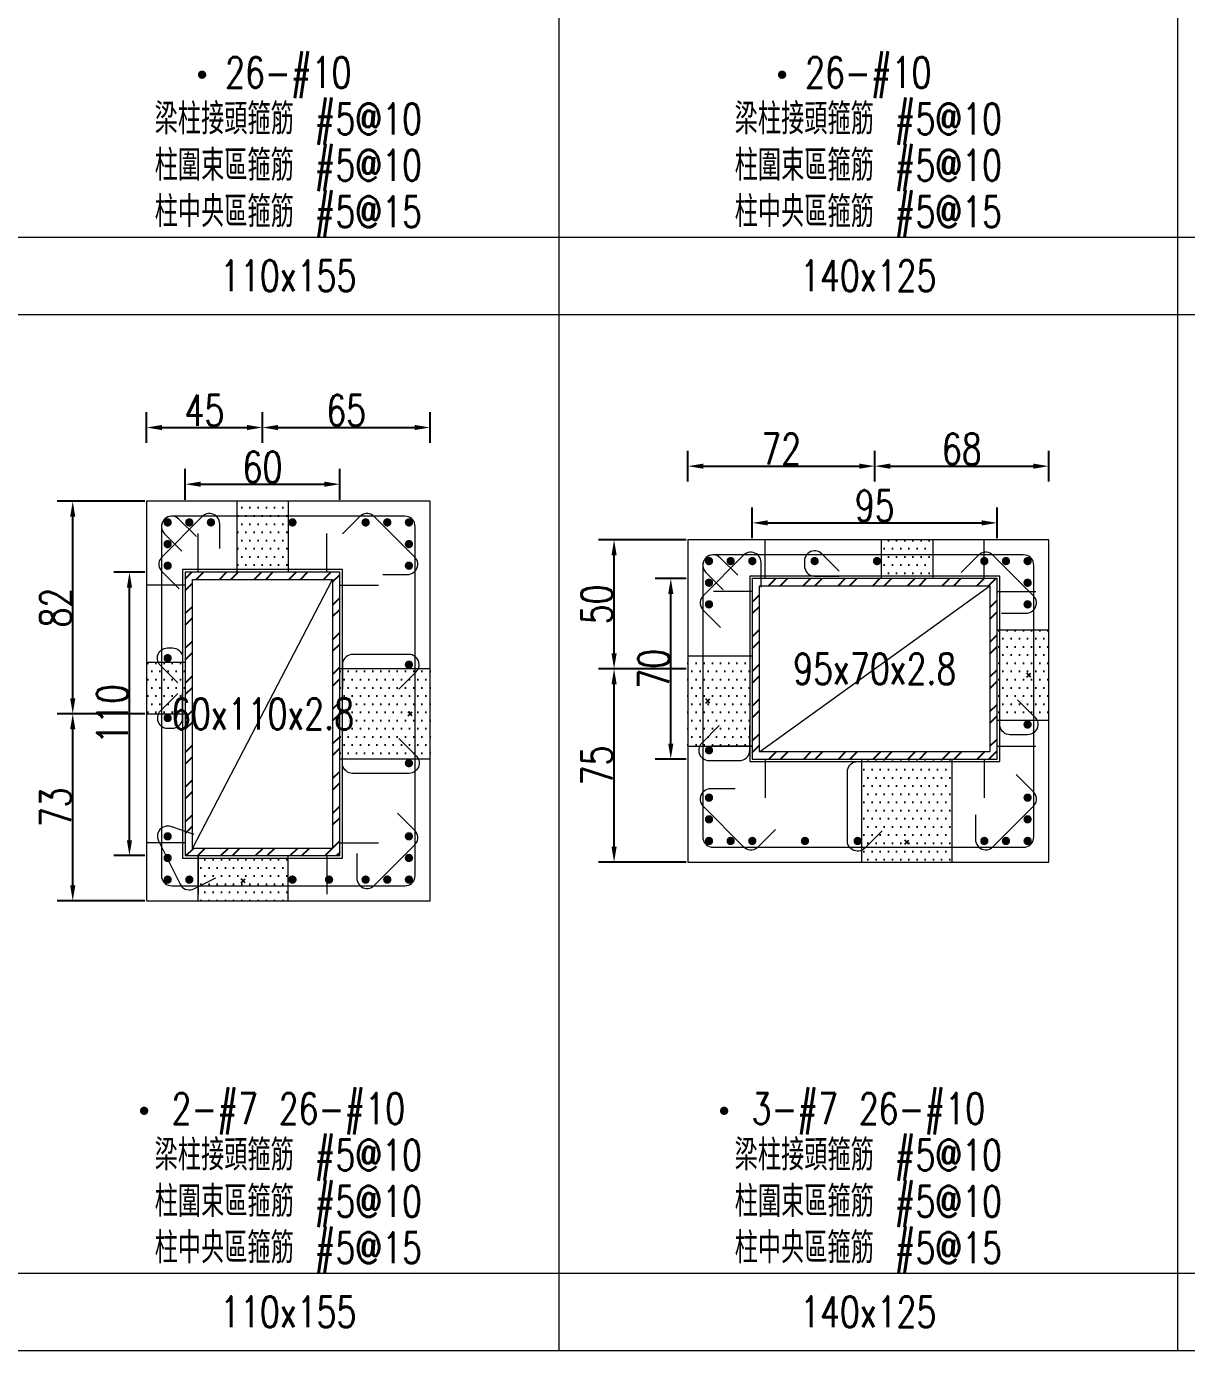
# Model space of a CAD drawing. Header units: millimetres. Extents: x 0 to 3905, y 0 to 8880.
# Drawn here: x 2918 to 3368, y 0 to 514 of the extents above; entities that cross this region are included whole.
import ezdxf
from ezdxf.enums import TextEntityAlignment as Align

# ---------------------------------------------------------------- set-up
doc = ezdxf.new("R2010")
doc.units = ezdxf.units.MM
doc.layers.get('DEFPOINTS').update_dxf_attribs({"color": 3})
for name, color, linetype in [('Hatch線', 6, 'Continuous'), ('TC-鋼粱', 132, 'Continuous'), ('主筋斷面', 2, 'Continuous'), ('文字-主筋根數', 7, 'Continuous'), ('文字-剪力筋 中央區', 7, 'Continuous'), ('文字-剪力筋-BC', 7, 'Continuous'), ('文字-剪力筋-圍束區', 7, 'Continuous'), ('文字-斷面尺寸', 7, 'Continuous'), ('文字-輔助字', 7, 'Continuous'), ('柱斷面線', 4, 'Continuous'), ('標註字', 4, 'Continuous'), ('箍筋線', 1, 'Continuous'), ('網格線', 7, 'Continuous'), ('鋼柱', 11, 'Continuous')]:
    doc.layers.add(name, color=color, linetype=linetype)
doc.styles.add('note', font='txt.shx', dxfattribs={"width": 0.75, "height": 12})
doc.styles.add('txt', font='txt.shx', dxfattribs={"height": 0.2, "bigfont": 'chineset.shx'})
doc.dimstyles.new('RCAD_DIM', dxfattribs={"dimtxt": 12, "dimasz": 6, "dimexe": 6, "dimexo": 0.625, "dimtad": 1, "dimdec": 0, "dimdsep": 46, "dimtxsty": 'note', "dimcen": 2.5, "dimclrd": 256, "dimclre": 256, "dimclrt": 256, "dimadec": 0, "dimazin": 0, "dimtfac": 1, "dimtmove": 0, "dimatfit": 3, "dimfxl": 0, "dimtolj": 1, "dimarcsym": 0})

# ---------------------------------------------------------------- blocks, each defined once
blk = doc.blocks.new('*D1602')
at = {"layer": 'DEFPOINTS', "color": 0}
for p in [(3040, 336.12), (2980, 329.5), (3040, 329.5)]:
    blk.add_point(p, dxfattribs=at)
at = {"layer": '標註字', "lineweight": -2}
for p, q in [((2980, 330.12), (2980, 342.12)), ((3040, 330.12), (3040, 342.12)), ((2986, 336.12), (3034, 336.12))]:
    blk.add_line(p, q, dxfattribs=at)
at = {"layer": '標註字'}
for points in [[(2986, 337.12), (2986, 335.12), (2980, 336.12)], [(3034, 335.12), (3034, 337.12), (3040, 336.12)]]:
    blk.add_solid(points, dxfattribs=at)
at = {"layer": '標註字', "insert": (3010, 342.75), "char_height": 12, "attachment_point": 5, "style": 'note'}
blk.add_mtext('\\A1;60', dxfattribs=at)
blk = doc.blocks.new('*D1603')
at = {"layer": 'DEFPOINTS', "color": 0}
for p in [(2958.38, 302), (2965, 302), (2965, 192)]:
    blk.add_point(p, dxfattribs=at)
at = {"layer": '標註字', "lineweight": -2}
for p, q in [((2964.38, 302), (2952.38, 302)), ((2958.38, 198), (2958.38, 296)), ((2964.38, 192), (2952.38, 192))]:
    blk.add_line(p, q, dxfattribs=at)
at = {"layer": '標註字'}
for points in [[(2959.38, 296), (2957.38, 296), (2958.38, 302)], [(2957.38, 198), (2959.38, 198), (2958.38, 192)]]:
    blk.add_solid(points, dxfattribs=at)
at = {"layer": '標註字', "insert": (2951.75, 247), "char_height": 12, "attachment_point": 5, "rotation": 90, "style": 'note'}
blk.add_mtext('\\A1;110', dxfattribs=at)
blk = doc.blocks.new('*D1604')
at = {"layer": 'DEFPOINTS', "color": 0}
for p in [(3010, 358.12), (2965, 351.5), (3010, 351.5)]:
    blk.add_point(p, dxfattribs=at)
at = {"layer": '標註字', "lineweight": -2}
for p, q in [((2965, 352.12), (2965, 364.12)), ((3010, 352.12), (3010, 364.12)), ((2971, 358.12), (3004, 358.12))]:
    blk.add_line(p, q, dxfattribs=at)
at = {"layer": '標註字'}
for points in [[(2971, 359.12), (2971, 357.12), (2965, 358.12)], [(3004, 357.12), (3004, 359.12), (3010, 358.12)]]:
    blk.add_solid(points, dxfattribs=at)
at = {"layer": '標註字', "insert": (2987.5, 364.75), "char_height": 12, "attachment_point": 5, "style": 'note'}
blk.add_mtext('\\A1;45', dxfattribs=at)
blk = doc.blocks.new('*D1605')
at = {"layer": 'DEFPOINTS', "color": 0}
for p in [(3075, 358.12), (3010, 351.5), (3075, 351.5)]:
    blk.add_point(p, dxfattribs=at)
at = {"layer": '標註字', "lineweight": -2}
for p, q in [((3010, 352.12), (3010, 364.12)), ((3075, 352.12), (3075, 364.12)), ((3016, 358.12), (3069, 358.12))]:
    blk.add_line(p, q, dxfattribs=at)
at = {"layer": '標註字'}
for points in [[(3016, 359.12), (3016, 357.12), (3010, 358.12)], [(3069, 357.12), (3069, 359.12), (3075, 358.12)]]:
    blk.add_solid(points, dxfattribs=at)
at = {"layer": '標註字', "insert": (3042.5, 364.75), "char_height": 12, "attachment_point": 5, "style": 'note'}
blk.add_mtext('\\A1;65', dxfattribs=at)
blk = doc.blocks.new('*D1606')
at = {"layer": 'DEFPOINTS', "color": 0}
for p in [(2936.38, 247), (2965, 247), (2965, 174.5)]:
    blk.add_point(p, dxfattribs=at)
at = {"layer": '標註字', "lineweight": -2}
for p, q in [((2964.38, 247), (2930.38, 247)), ((2936.38, 180.5), (2936.38, 241)), ((2964.38, 174.5), (2930.38, 174.5))]:
    blk.add_line(p, q, dxfattribs=at)
at = {"layer": '標註字'}
for points in [[(2937.38, 241), (2935.38, 241), (2936.38, 247)], [(2935.38, 180.5), (2937.38, 180.5), (2936.38, 174.5)]]:
    blk.add_solid(points, dxfattribs=at)
at = {"layer": '標註字', "insert": (2929.75, 210.75), "char_height": 12, "attachment_point": 5, "rotation": 90, "style": 'note'}
blk.add_mtext('\\A1;73', dxfattribs=at)
blk = doc.blocks.new('*D1607')
at = {"layer": 'DEFPOINTS', "color": 0}
for p in [(2936.38, 329.5), (2965, 329.5), (2965, 247)]:
    blk.add_point(p, dxfattribs=at)
at = {"layer": '標註字', "lineweight": -2}
for p, q in [((2964.38, 329.5), (2930.38, 329.5)), ((2936.38, 253), (2936.38, 323.5)), ((2964.38, 247), (2930.38, 247))]:
    blk.add_line(p, q, dxfattribs=at)
at = {"layer": '標註字'}
for points in [[(2937.38, 323.5), (2935.38, 323.5), (2936.38, 329.5)], [(2935.38, 253), (2937.38, 253), (2936.38, 247)]]:
    blk.add_solid(points, dxfattribs=at)
at = {"layer": '標註字', "insert": (2929.75, 288.25), "char_height": 12, "attachment_point": 5, "rotation": 90, "style": 'note'}
blk.add_mtext('\\A1;82', dxfattribs=at)
blk = doc.blocks.new('Circle_Filled')
at = {"const_width": 0.5}
blk.add_lwpolyline([(-0.25, 0, 1), (0.25, 0, 1)], format="xyb", close=True, dxfattribs=at)
blk = doc.blocks.new('Cross')
for p, q in [((-0.5, 0), (0.5, 0)), ((0, -0.5), (0, 0.5))]:
    blk.add_line(p, q)
blk = doc.blocks.new('*D1734')
at = {"layer": 'DEFPOINTS', "color": 0}
for p in [(3295, 321.12), (3200, 314.5), (3295, 314.5)]:
    blk.add_point(p, dxfattribs=at)
at = {"layer": '標註字', "lineweight": -2}
for p, q in [((3200, 315.12), (3200, 327.12)), ((3295, 315.12), (3295, 327.12)), ((3206, 321.12), (3289, 321.12))]:
    blk.add_line(p, q, dxfattribs=at)
at = {"layer": '標註字'}
for points in [[(3206, 322.12), (3206, 320.12), (3200, 321.12)], [(3289, 320.12), (3289, 322.12), (3295, 321.12)]]:
    blk.add_solid(points, dxfattribs=at)
at = {"layer": '標註字', "insert": (3247.5, 327.75), "char_height": 12, "attachment_point": 5, "style": 'note'}
blk.add_mtext('\\A1;95', dxfattribs=at)
blk = doc.blocks.new('*D1735')
at = {"layer": 'DEFPOINTS', "color": 0}
for p in [(3168.38, 299.5), (3175, 299.5), (3175, 229.5)]:
    blk.add_point(p, dxfattribs=at)
at = {"layer": '標註字', "lineweight": -2}
for p, q in [((3174.38, 299.5), (3162.38, 299.5)), ((3168.38, 235.5), (3168.38, 293.5)), ((3174.38, 229.5), (3162.38, 229.5))]:
    blk.add_line(p, q, dxfattribs=at)
at = {"layer": '標註字'}
for points in [[(3169.38, 293.5), (3167.38, 293.5), (3168.38, 299.5)], [(3167.38, 235.5), (3169.38, 235.5), (3168.38, 229.5)]]:
    blk.add_solid(points, dxfattribs=at)
at = {"layer": '標註字', "insert": (3161.75, 264.5), "char_height": 12, "attachment_point": 5, "rotation": 90, "style": 'note'}
blk.add_mtext('\\A1;70', dxfattribs=at)
blk = doc.blocks.new('*D1736')
at = {"layer": 'DEFPOINTS', "color": 0}
for p in [(3247.5, 343.12), (3175, 336.5), (3247.5, 336.5)]:
    blk.add_point(p, dxfattribs=at)
at = {"layer": '標註字', "lineweight": -2}
for p, q in [((3175, 337.12), (3175, 349.12)), ((3247.5, 337.12), (3247.5, 349.12)), ((3181, 343.12), (3241.5, 343.12))]:
    blk.add_line(p, q, dxfattribs=at)
at = {"layer": '標註字'}
for points in [[(3181, 344.12), (3181, 342.12), (3175, 343.12)], [(3241.5, 342.12), (3241.5, 344.12), (3247.5, 343.12)]]:
    blk.add_solid(points, dxfattribs=at)
at = {"layer": '標註字', "insert": (3211.25, 349.75), "char_height": 12, "attachment_point": 5, "style": 'note'}
blk.add_mtext('\\A1;72', dxfattribs=at)
blk = doc.blocks.new('*D1737')
at = {"layer": 'DEFPOINTS', "color": 0}
for p in [(3315, 343.12), (3247.5, 336.5), (3315, 336.5)]:
    blk.add_point(p, dxfattribs=at)
at = {"layer": '標註字', "lineweight": -2}
for p, q in [((3247.5, 337.12), (3247.5, 349.12)), ((3315, 337.12), (3315, 349.12)), ((3253.5, 343.12), (3309, 343.12))]:
    blk.add_line(p, q, dxfattribs=at)
at = {"layer": '標註字'}
for points in [[(3253.5, 344.12), (3253.5, 342.12), (3247.5, 343.12)], [(3309, 342.12), (3309, 344.12), (3315, 343.12)]]:
    blk.add_solid(points, dxfattribs=at)
at = {"layer": '標註字', "insert": (3281.25, 349.75), "char_height": 12, "attachment_point": 5, "style": 'note'}
blk.add_mtext('\\A1;68', dxfattribs=at)
blk = doc.blocks.new('*D1738')
at = {"layer": 'DEFPOINTS', "color": 0}
for p in [(3146.38, 264.5), (3175, 264.5), (3175, 189.5)]:
    blk.add_point(p, dxfattribs=at)
at = {"layer": '標註字', "lineweight": -2}
for p, q in [((3174.38, 264.5), (3140.38, 264.5)), ((3146.38, 195.5), (3146.38, 258.5)), ((3174.38, 189.5), (3140.38, 189.5))]:
    blk.add_line(p, q, dxfattribs=at)
at = {"layer": '標註字'}
for points in [[(3147.38, 258.5), (3145.38, 258.5), (3146.38, 264.5)], [(3145.38, 195.5), (3147.38, 195.5), (3146.38, 189.5)]]:
    blk.add_solid(points, dxfattribs=at)
at = {"layer": '標註字', "insert": (3139.75, 227), "char_height": 12, "attachment_point": 5, "rotation": 90, "style": 'note'}
blk.add_mtext('\\A1;75', dxfattribs=at)
blk = doc.blocks.new('*D1739')
at = {"layer": 'DEFPOINTS', "color": 0}
for p in [(3146.38, 314.5), (3175, 314.5), (3175, 264.5)]:
    blk.add_point(p, dxfattribs=at)
at = {"layer": '標註字', "lineweight": -2}
for p, q in [((3174.38, 314.5), (3140.38, 314.5)), ((3146.38, 270.5), (3146.38, 308.5)), ((3174.38, 264.5), (3140.38, 264.5))]:
    blk.add_line(p, q, dxfattribs=at)
at = {"layer": '標註字'}
for points in [[(3147.38, 308.5), (3145.38, 308.5), (3146.38, 314.5)], [(3145.38, 270.5), (3147.38, 270.5), (3146.38, 264.5)]]:
    blk.add_solid(points, dxfattribs=at)
at = {"layer": '標註字', "insert": (3139.75, 289.5), "char_height": 12, "attachment_point": 5, "rotation": 90, "style": 'note'}
blk.add_mtext('\\A1;50', dxfattribs=at)

msp = doc.modelspace()

# ---------------------------------------------------------------- hatches: boundary and pattern name
at = {"layer": 'Hatch線'}
h = msp.add_hatch(dxfattribs=at)
h.set_pattern_fill('ANSI32', color=256, style=0)
h.paths.add_polyline_path([(2980, 192), (3040, 192), (3040, 302), (2980, 302)], flags=17)
h.paths.add_polyline_path([(2982.8, 194.8), (2982.8, 299.2), (3037.2, 299.2), (3037.2, 194.8)])
h = msp.add_hatch(dxfattribs=at)
h.set_pattern_fill('ANSI32', color=256, style=0)
h.paths.add_polyline_path([(3200, 229.5), (3295, 229.5), (3295, 299.5), (3200, 299.5)], flags=17)
h.paths.add_polyline_path([(3202.8, 232.3), (3202.8, 296.7), (3292.2, 296.7), (3292.2, 232.3)])
at = {"layer": 'TC-鋼粱'}
h = msp.add_hatch(dxfattribs=at)
h.set_pattern_fill('DOTS', color=256, scale=2, style=0)
h.paths.add_polyline_path([(3020, 329.5), (3000, 329.5), (3000, 302), (3020, 302)], flags=17)
h = msp.add_hatch(dxfattribs=at)
h.set_pattern_fill('DOTS', color=256, scale=2, style=0)
h.paths.add_polyline_path([(3269.98, 314.5), (3249.98, 314.5), (3249.98, 299.5), (3269.98, 299.5)], flags=17)
h = msp.add_hatch(dxfattribs=at)
h.set_pattern_fill('DOTS', color=256, scale=2, style=0)
h.paths.add_polyline_path([(3315, 244.5), (3315, 279.5), (3295, 279.5), (3295, 244.5)], flags=17)
h = msp.add_hatch(dxfattribs=at)
h.set_pattern_fill('DOTS', color=256, scale=2, style=0)
h.paths.add_polyline_path([(3175, 269.5), (3175, 234.5), (3200, 234.5), (3200, 269.5)], flags=17)
h = msp.add_hatch(dxfattribs=at)
h.set_pattern_fill('DOTS', color=256, scale=2, style=0)
h.paths.add_polyline_path([(2965, 267.02), (2965, 247.02), (2980, 247.02), (2980, 267.02)], flags=17)
h = msp.add_hatch(dxfattribs=at)
h.set_pattern_fill('DOTS', color=256, scale=2, style=0)
h.paths.add_polyline_path([(3075, 229.5), (3075, 264.5), (3040, 264.5), (3040, 229.5)], flags=17)
h = msp.add_hatch(dxfattribs=at)
h.set_pattern_fill('DOTS', color=256, scale=2, style=0)
h.paths.add_polyline_path([(3242.48, 189.5), (3277.48, 189.5), (3277.48, 229.5), (3242.48, 229.5)], flags=17)
h = msp.add_hatch(dxfattribs=at)
h.set_pattern_fill('DOTS', color=256, scale=2, style=0)
h.paths.add_polyline_path([(2985, 174.5), (3020, 174.5), (3020, 192), (2985, 192)], flags=17)

# ---------------------------------------------------------------- linework, layer by layer
at = {"layer": 'DEFPOINTS', "lineweight": 5}
for points in [[(2985, 302), (2985, 317)], [(3035, 302), (3035, 317)], [(3205, 299.5), (3205, 314.5)], [(3290, 299.5), (3290, 314.5)], [(2980, 191), (3041, 191), (3041, 303), (2979, 303), (2979, 191), (2980, 191)], [(2982.8, 194.8), (3037.2, 299.2)], [(3200, 228.5), (3296, 228.5), (3296, 300.5), (3199, 300.5), (3199, 228.5), (3200, 228.5)], [(2980, 297), (2965, 297)], [(3040, 297), (3055, 297)], [(3200, 294.5), (3185, 294.5)], [(3202.8, 232.3), (3292.2, 296.7)], [(3295, 294.5), (3310, 294.5)], [(3200, 234.5), (3185, 234.5)], [(3295, 234.5), (3310, 234.5)], [(3205, 229.5), (3205, 214.5)], [(3290, 229.5), (3290, 214.5)], [(2980, 197), (2965, 197)], [(3040, 197), (3055, 197)], [(2985, 192), (2985, 177)], [(3035, 192), (3035, 177)]]:
    msp.add_lwpolyline(points, dxfattribs=at)
at = {"layer": 'TC-鋼粱', "lineweight": 5}
for points in [[(3000, 329.5), (3000, 302)], [(3020, 329.5), (3020, 302)], [(3249.98, 314.5), (3249.98, 299.5)], [(3269.98, 314.5), (3269.98, 299.5)], [(3315, 279.5), (3295, 279.5)], [(3175, 269.5), (3200, 269.5)], [(2965, 267.02), (2980, 267.02)], [(3075, 264.5), (3040, 264.5)], [(2965, 247.02), (2980, 247.02)], [(3315, 244.5), (3295, 244.5)], [(3175, 234.5), (3200, 234.5)], [(3075, 229.5), (3040, 229.5)], [(3242.48, 189.5), (3242.48, 229.5)], [(3277.48, 189.5), (3277.48, 229.5)], [(2985, 174.5), (2985, 192)], [(3020, 174.5), (3020, 192)]]:
    msp.add_lwpolyline(points, dxfattribs=at)
at = {"layer": '柱斷面線', "lineweight": 5}
for points in [[(2965, 174.5), (3075, 174.5), (3075, 329.5), (2965, 329.5), (2965, 174.5)], [(3175, 189.5), (3315, 189.5), (3315, 314.5), (3175, 314.5), (3175, 189.5)]]:
    msp.add_lwpolyline(points, dxfattribs=at)
at = {"layer": '箍筋線', "lineweight": 5}
for points in [[(2993.43, 311.21), (2993.43, 320.75), (2993.37, 321.42), (2993.2, 322.06), (2992.93, 322.67), (2992.56, 323.23), (2992.1, 323.72), (2991.57, 324.12), (2990.97, 324.42), (2990.34, 324.63), (2989.67, 324.72), (2989.01, 324.7), (2988.35, 324.57), (2987.73, 324.33), (2987.15, 323.99), (2986.64, 323.56), (2970.94, 307.86), (2970.49, 307.33), (2970.15, 306.73), (2969.91, 306.08), (2969.79, 305.39), (2969.79, 304.7), (2969.91, 304.02), (2970.15, 303.37), (2970.49, 302.77), (2970.94, 302.24), (2977.68, 295.49)], [(2984.33, 315.79), (2977.58, 322.54), (2977.07, 322.97), (2976.49, 323.31), (2975.87, 323.55), (2975.22, 323.68), (2974.55, 323.7), (2973.89, 323.61), (2973.25, 323.4), (2972.66, 323.1), (2972.12, 322.69), (2971.66, 322.21), (2971.29, 321.65), (2971.02, 321.04), (2970.85, 320.4), (2970.79, 319.73), (2970.79, 184.27), (2970.86, 183.58), (2971.03, 182.91), (2971.33, 182.28), (2971.72, 181.71), (2972.21, 181.22), (2972.78, 180.83), (2973.41, 180.53), (2974.08, 180.36), (2974.77, 180.29), (3065.23, 180.29), (3065.92, 180.36), (3066.59, 180.53), (3067.22, 180.83), (3067.79, 181.22), (3068.28, 181.71), (3068.67, 182.28), (3068.97, 182.91), (3069.14, 183.58), (3069.21, 184.27), (3069.21, 319.73), (3069.14, 320.42), (3068.97, 321.09), (3068.67, 321.72), (3068.28, 322.29), (3067.79, 322.78), (3067.22, 323.17), (3066.59, 323.47), (3065.92, 323.64), (3065.23, 323.71), (2974.77, 323.71), (2974.1, 323.65), (2973.46, 323.48), (2972.85, 323.21), (2972.29, 322.84), (2971.81, 322.38), (2971.4, 321.84), (2971.1, 321.25), (2970.89, 320.61), (2970.8, 319.95), (2970.82, 319.28), (2970.95, 318.63), (2971.19, 318.01), (2971.53, 317.43), (2971.96, 316.92), (2978.71, 310.17)], [(3056.71, 301.07), (3066.25, 301.07), (3066.92, 301.13), (3067.56, 301.3), (3068.17, 301.57), (3068.73, 301.94), (3069.22, 302.4), (3069.62, 302.93), (3069.92, 303.53), (3070.13, 304.16), (3070.22, 304.83), (3070.2, 305.49), (3070.07, 306.15), (3069.83, 306.77), (3069.49, 307.35), (3069.06, 307.86), (3053.36, 323.56), (3052.83, 324.01), (3052.23, 324.35), (3051.58, 324.59), (3050.89, 324.71), (3050.2, 324.71), (3049.52, 324.59), (3048.87, 324.35), (3048.27, 324.01), (3047.74, 323.56), (3040.99, 316.82)], [(3203.43, 296.21), (3203.43, 305.75), (3203.37, 306.42), (3203.2, 307.06), (3202.93, 307.67), (3202.56, 308.23), (3202.1, 308.72), (3201.57, 309.12), (3200.97, 309.42), (3200.34, 309.63), (3199.67, 309.72), (3199.01, 309.7), (3198.35, 309.57), (3197.73, 309.33), (3197.15, 308.99), (3196.64, 308.56), (3180.94, 292.86), (3180.49, 292.33), (3180.15, 291.73), (3179.91, 291.08), (3179.79, 290.39), (3179.79, 289.7), (3179.91, 289.02), (3180.15, 288.37), (3180.49, 287.77), (3180.94, 287.24), (3187.68, 280.49)], [(3194.33, 300.79), (3187.58, 307.54), (3187.07, 307.97), (3186.49, 308.31), (3185.87, 308.55), (3185.22, 308.68), (3184.55, 308.7), (3183.89, 308.61), (3183.25, 308.4), (3182.66, 308.1), (3182.12, 307.69), (3181.66, 307.21), (3181.29, 306.65), (3181.02, 306.04), (3180.85, 305.4), (3180.79, 304.73), (3180.79, 199.27), (3180.86, 198.58), (3181.03, 197.91), (3181.33, 197.28), (3181.72, 196.71), (3182.21, 196.22), (3182.78, 195.83), (3183.41, 195.53), (3184.08, 195.36), (3184.77, 195.29), (3305.23, 195.29), (3305.92, 195.36), (3306.59, 195.53), (3307.22, 195.83), (3307.79, 196.22), (3308.28, 196.71), (3308.67, 197.28), (3308.97, 197.91), (3309.14, 198.58), (3309.21, 199.27), (3309.21, 304.73), (3309.14, 305.42), (3308.97, 306.09), (3308.67, 306.72), (3308.28, 307.29), (3307.79, 307.78), (3307.22, 308.17), (3306.59, 308.47), (3305.92, 308.64), (3305.23, 308.71), (3184.77, 308.71), (3184.1, 308.65), (3183.46, 308.48), (3182.85, 308.21), (3182.29, 307.84), (3181.81, 307.38), (3181.4, 306.84), (3181.1, 306.25), (3180.89, 305.61), (3180.8, 304.95), (3180.82, 304.28), (3180.95, 303.63), (3181.19, 303.01), (3181.53, 302.43), (3181.96, 301.92), (3188.71, 295.17)], [(3233.74, 302.36), (3226.99, 309.11), (3226.48, 309.54), (3225.91, 309.88), (3225.28, 310.12), (3224.63, 310.25), (3223.96, 310.27), (3223.3, 310.18), (3222.66, 309.97), (3222.07, 309.67), (3221.53, 309.27), (3221.08, 308.78), (3220.7, 308.22), (3220.43, 307.61), (3220.26, 306.97), (3220.21, 306.3), (3220.21, 304.46), (3220.27, 303.77), (3220.45, 303.1), (3220.74, 302.47), (3221.14, 301.9), (3221.63, 301.41), (3222.2, 301.01), (3222.82, 300.72), (3223.49, 300.54), (3224.18, 300.48), (3233.72, 300.48)], [(3296.71, 286.07), (3306.25, 286.07), (3306.92, 286.13), (3307.56, 286.3), (3308.17, 286.57), (3308.73, 286.94), (3309.22, 287.4), (3309.62, 287.93), (3309.92, 288.53), (3310.13, 289.16), (3310.22, 289.83), (3310.2, 290.49), (3310.07, 291.15), (3309.83, 291.77), (3309.49, 292.35), (3309.06, 292.86), (3293.36, 308.56), (3292.83, 309.01), (3292.23, 309.35), (3291.58, 309.59), (3290.89, 309.71), (3290.2, 309.71), (3289.52, 309.59), (3288.87, 309.35), (3288.27, 309.01), (3287.74, 308.56), (3280.99, 301.82)], [(2977.14, 259.07), (2970.39, 265.82), (2969.96, 266.33), (2969.62, 266.9), (2969.38, 267.53), (2969.25, 268.18), (2969.23, 268.85), (2969.32, 269.51), (2969.53, 270.15), (2969.83, 270.74), (2970.23, 271.27), (2970.72, 271.73), (2971.28, 272.1), (2971.89, 272.38), (2972.53, 272.54), (2973.2, 272.6), (2975.04, 272.6), (2975.73, 272.54), (2976.4, 272.36), (2977.03, 272.07), (2977.6, 271.67), (2978.09, 271.18), (2978.49, 270.61), (2978.78, 269.99), (2978.96, 269.32), (2979.02, 268.63), (2979.02, 259.09)], [(3062.86, 256.55), (3069.61, 263.3), (3070.04, 263.81), (3070.38, 264.39), (3070.62, 265.01), (3070.75, 265.67), (3070.77, 266.33), (3070.68, 266.99), (3070.47, 267.63), (3070.17, 268.22), (3069.76, 268.76), (3069.28, 269.22), (3068.72, 269.59), (3068.11, 269.86), (3067.47, 270.03), (3066.8, 270.09), (3044.96, 270.09), (3044.26, 270.02), (3043.6, 269.85), (3042.97, 269.55), (3042.4, 269.16), (3041.91, 268.67), (3041.51, 268.1), (3041.22, 267.47), (3041.04, 266.8), (3040.98, 266.11), (3040.98, 256.57)], [(2977.14, 254.96), (2970.39, 248.22), (2969.96, 247.71), (2969.62, 247.13), (2969.38, 246.51), (2969.25, 245.85), (2969.23, 245.18), (2969.32, 244.52), (2969.53, 243.89), (2969.83, 243.29), (2970.23, 242.76), (2970.72, 242.3), (2971.28, 241.93), (2971.89, 241.66), (2972.53, 241.49), (2973.2, 241.43), (2975.04, 241.43), (2975.73, 241.49), (2976.4, 241.67), (2977.03, 241.96), (2977.6, 242.36), (2978.09, 242.85), (2978.49, 243.42), (2978.78, 244.05), (2978.96, 244.72), (2979.02, 245.41), (2979.02, 254.95)], [(3302.86, 252.45), (3309.61, 245.7), (3310.04, 245.19), (3310.38, 244.61), (3310.62, 243.99), (3310.75, 243.34), (3310.77, 242.67), (3310.68, 242.01), (3310.47, 241.37), (3310.17, 240.78), (3309.76, 240.24), (3309.28, 239.78), (3308.72, 239.41), (3308.11, 239.14), (3307.47, 238.97), (3306.8, 238.92), (3299.96, 238.92), (3299.26, 238.98), (3298.6, 239.15), (3297.97, 239.45), (3297.4, 239.85), (3296.91, 240.34), (3296.51, 240.9), (3296.22, 241.53), (3296.04, 242.2), (3295.98, 242.89), (3295.98, 252.43)], [(3187.14, 242.45), (3180.39, 235.7), (3179.96, 235.19), (3179.62, 234.61), (3179.38, 233.99), (3179.25, 233.34), (3179.23, 232.67), (3179.32, 232.01), (3179.53, 231.37), (3179.83, 230.78), (3180.24, 230.24), (3180.72, 229.78), (3181.28, 229.41), (3181.89, 229.14), (3182.53, 228.97), (3183.2, 228.92), (3195.04, 228.92), (3195.74, 228.98), (3196.4, 229.15), (3197.03, 229.45), (3197.6, 229.85), (3198.09, 230.34), (3198.49, 230.9), (3198.78, 231.53), (3198.96, 232.2), (3199.02, 232.89), (3199.02, 242.43)], [(3062.86, 237.45), (3069.61, 230.7), (3070.04, 230.19), (3070.38, 229.61), (3070.62, 228.99), (3070.75, 228.34), (3070.77, 227.67), (3070.68, 227.01), (3070.47, 226.37), (3070.17, 225.78), (3069.76, 225.24), (3069.28, 224.78), (3068.72, 224.41), (3068.11, 224.14), (3067.47, 223.97), (3066.8, 223.92), (3044.96, 223.92), (3044.26, 223.98), (3043.6, 224.15), (3042.97, 224.45), (3042.4, 224.85), (3041.91, 225.34), (3041.51, 225.9), (3041.22, 226.53), (3041.04, 227.2), (3040.98, 227.89), (3040.98, 237.43)], [(3250.42, 201.64), (3243.68, 194.89), (3243.17, 194.46), (3242.59, 194.12), (3241.97, 193.88), (3241.31, 193.75), (3240.64, 193.73), (3239.98, 193.82), (3239.34, 194.03), (3238.75, 194.33), (3238.22, 194.74), (3237.76, 195.22), (3237.39, 195.78), (3237.11, 196.39), (3236.95, 197.03), (3236.89, 197.7), (3236.89, 224.54), (3236.95, 225.24), (3237.13, 225.9), (3237.42, 226.53), (3237.82, 227.1), (3238.31, 227.59), (3238.88, 227.99), (3239.51, 228.28), (3240.18, 228.46), (3240.87, 228.52), (3250.41, 228.52)], [(3286.57, 207.79), (3286.57, 198.25), (3286.63, 197.58), (3286.8, 196.94), (3287.07, 196.33), (3287.44, 195.77), (3287.9, 195.28), (3288.43, 194.88), (3289.03, 194.58), (3289.66, 194.37), (3290.33, 194.28), (3290.99, 194.3), (3291.65, 194.43), (3292.27, 194.67), (3292.85, 195.01), (3293.36, 195.44), (3309.06, 211.14), (3309.51, 211.67), (3309.85, 212.27), (3310.09, 212.92), (3310.21, 213.61), (3310.21, 214.3), (3310.09, 214.98), (3309.85, 215.63), (3309.51, 216.23), (3309.06, 216.76), (3302.32, 223.51)], [(3193.29, 217.93), (3183.75, 217.93), (3183.08, 217.87), (3182.44, 217.7), (3181.83, 217.43), (3181.27, 217.06), (3180.78, 216.6), (3180.38, 216.07), (3180.08, 215.47), (3179.87, 214.84), (3179.78, 214.17), (3179.8, 213.51), (3179.93, 212.85), (3180.17, 212.23), (3180.51, 211.65), (3180.94, 211.14), (3196.64, 195.44), (3197.17, 194.99), (3197.77, 194.65), (3198.42, 194.41), (3199.11, 194.29), (3199.8, 194.29), (3200.48, 194.41), (3201.13, 194.65), (3201.73, 194.99), (3202.26, 195.44), (3209.01, 202.18)], [(3046.57, 192.79), (3046.57, 183.25), (3046.63, 182.58), (3046.8, 181.94), (3047.07, 181.33), (3047.44, 180.77), (3047.9, 180.28), (3048.43, 179.88), (3049.03, 179.58), (3049.66, 179.37), (3050.33, 179.28), (3050.99, 179.3), (3051.65, 179.43), (3052.27, 179.67), (3052.85, 180.01), (3053.36, 180.44), (3069.06, 196.14), (3069.51, 196.67), (3069.85, 197.27), (3070.09, 197.92), (3070.21, 198.61), (3070.21, 199.3), (3070.09, 199.98), (3069.85, 200.63), (3069.51, 201.23), (3069.06, 201.76), (3062.32, 208.51)], [(2983.51, 200.25), (2974.46, 203.27), (2973.81, 203.43), (2973.14, 203.47), (2972.48, 203.41), (2971.83, 203.23), (2971.23, 202.95), (2970.68, 202.57), (2970.2, 202.1), (2969.8, 201.56), (2969.51, 200.97), (2969.31, 200.33), (2969.23, 199.66), (2969.26, 199), (2969.4, 198.34), (2969.64, 197.72), (2978.04, 180.92), (2978.41, 180.33), (2978.87, 179.81), (2979.41, 179.38), (2980.02, 179.05), (2980.68, 178.83), (2981.36, 178.73), (2982.05, 178.75), (2982.73, 178.89), (2983.38, 179.14), (2991.91, 183.41)]]:
    msp.add_lwpolyline(points, dxfattribs=at)
at = {"layer": '網格線', "lineweight": 5}
for points in [[(3125, 804), (3125, 432)], [(3365, 804), (3365, 432)], [(2915, 432), (3125, 432)], [(3125, 432), (3365, 432)], [(3125, 432), (3125, 402)], [(3365, 432), (3635, 432)], [(3365, 432), (3365, 402)], [(2915, 402), (3125, 402)], [(3125, 402), (3365, 402)], [(3125, 402), (3125, 30)], [(3365, 402), (3635, 402)], [(3365, 402), (3365, 30)], [(2915, 30), (3125, 30)], [(3125, 30), (3365, 30)], [(3125, 30), (3125, 0)], [(3365, 30), (3635, 30)], [(3365, 30), (3365, 0)], [(2915, 0), (3125, 0)], [(3125, 0), (3365, 0)], [(3365, 0), (3635, 0)]]:
    msp.add_lwpolyline(points, dxfattribs=at)
at = {"layer": '鋼柱', "lineweight": 5}
for points in [[(2980, 192), (3040, 192), (3040, 302), (2980, 302), (2980, 192)], [(2982.8, 194.8), (2982.8, 299.2), (3037.2, 299.2), (3037.2, 194.8), (2982.8, 194.8)], [(3200, 229.5), (3295, 229.5), (3295, 299.5), (3200, 299.5), (3200, 229.5)], [(3202.8, 232.3), (3202.8, 296.7), (3292.2, 296.7), (3292.2, 232.3), (3202.8, 232.3)]]:
    msp.add_lwpolyline(points, dxfattribs=at)

# ---------------------------------------------------------------- block references
at = {"layer": '主筋斷面', "lineweight": 5, "xscale": 3.220000028610229, "yscale": 3.220000028610229}
for p in [(2986.56, 495), (3211.56, 495), (2973.2, 321.3), (2981.6, 321.3), (2990, 321.3), (3021.61, 321.3), (3050, 321.3), (3058.4, 321.3), (3066.8, 321.3), (2973.2, 312.9), (3066.8, 312.9), (2973.2, 304.5), (3066.8, 304.5), (3183.2, 306.3), (3191.6, 306.3), (3200, 306.3), (3224.18, 306.3), (3248.37, 306.3), (3290, 306.3), (3298.4, 306.3), (3306.8, 306.3), (3183.2, 297.9), (3306.8, 297.9), (3183.2, 289.5), (3306.8, 289.5), (2973.2, 268.63), (3066.8, 266.11), (2973.2, 245.41), (3306.8, 242.89), (3183.2, 232.89), (3066.8, 227.89), (3183.2, 214.5), (3306.8, 214.5), (3183.2, 206.1), (3306.8, 206.1), (2973.2, 199.5), (3066.8, 199.5), (3183.2, 197.7), (3191.6, 197.7), (3200, 197.7), (3220.43, 197.7), (3240.87, 197.7), (3290, 197.7), (3298.4, 197.7), (3306.8, 197.7), (2973.2, 191.1), (3066.8, 191.1), (2973.2, 182.7), (2981.6, 182.7), (3021.61, 182.7), (3035.8, 182.7), (3050, 182.7), (3058.4, 182.7), (3066.8, 182.7), (2964.06, 93), (3189.06, 93)]:
    msp.add_blockref('Circle_Filled', p, dxfattribs=at)
at = {"layer": '主筋斷面', "lineweight": 5, "xscale": 2.220000028610229, "yscale": 2.220000028610229, "rotation": 45.00000125223908}
for p in [(3307.3, 262), (3182.7, 252), (3067.3, 247), (3259.98, 197.2), (3002.5, 182.2)]:
    msp.add_blockref('Cross', p, dxfattribs=at)

# ---------------------------------------------------------------- texts
at = {"layer": '文字-主筋根數', "style": 'txt', "width": 0.75}
for s, p in [('26-#10', (3020, 495)), ('26-#10', (3245, 495)), ('2-#7 26-#10', (3020, 93)), ('3-#7 26-#10', (3245, 93))]:
    msp.add_text(s, height=12, dxfattribs=at).set_placement(p, align=Align.MIDDLE)
at = {"layer": '文字-剪力筋 中央區', "style": 'txt', "width": 0.75}
for p in [(3020, 441), (3245, 441), (3020, 39), (3245, 39)]:
    msp.add_text('柱中央區箍筋 #5@15', height=12, dxfattribs=at).set_placement(p, align=Align.MIDDLE)
at = {"layer": '文字-剪力筋-BC', "style": 'txt', "width": 0.75}
for p in [(3020, 477), (3245, 477), (3020, 75), (3245, 75)]:
    msp.add_text('梁柱接頭箍筋 #5@10', height=12, dxfattribs=at).set_placement(p, align=Align.MIDDLE)
at = {"layer": '文字-剪力筋-圍束區', "style": 'txt', "width": 0.75}
for p in [(3020, 459), (3245, 459), (3020, 57), (3245, 57)]:
    msp.add_text('柱圍束區箍筋 #5@10', height=12, dxfattribs=at).set_placement(p, align=Align.MIDDLE)
at = {"layer": '文字-斷面尺寸', "style": 'txt', "width": 0.75}
for s, p in [('110x155', (3020, 417)), ('140x125', (3245, 417)), ('110x155', (3020, 15)), ('140x125', (3245, 15))]:
    msp.add_text(s, height=12, dxfattribs=at).set_placement(p, align=Align.MIDDLE)
at = {"layer": '文字-輔助字', "style": 'txt', "width": 0.75}
for s, p in [('95x70x2.8', (3247.5, 264.5)), ('60x110x2.8', (3010, 247))]:
    msp.add_text(s, height=12, dxfattribs=at).set_placement(p, align=Align.MIDDLE)

# ---------------------------------------------------------------- dimensions: what is measured, and where the dimension line sits
at = {"layer": '標註字'}
for base, p1, p2, picture, middle in [((3010, 358.12), (2965, 351.5), (3010, 351.5), '*D1604', (2987.5, 364.75)), ((3075, 358.12), (3010, 351.5), (3075, 351.5), '*D1605', (3042.5, 364.75)), ((3247.4999, 343.125), (3175, 336.5), (3247.4999, 336.5), '*D1736', (3211.25, 349.75)), ((3315, 343.125), (3247.4999, 336.5), (3315, 336.5), '*D1737', (3281.25, 349.75)), ((3040, 336.12), (2980, 329.5), (3040, 329.5), '*D1602', (3010, 342.75)), ((3295, 321.12), (3200, 314.5), (3295, 314.5), '*D1734', (3247.5, 327.75))]:
    dim = msp.add_linear_dim(base=base, p1=p1, p2=p2, dimstyle='RCAD_DIM', dxfattribs=at)
    dim.commit()
    dim.dimension.update_dxf_attribs({"geometry": picture, "text_midpoint": middle})
for base, p1, p2, picture, middle in [((2936.375, 329.5), (2965, 247.00004), (2965, 329.5), '*D1607', (2929.75, 288.25002)), ((3146.38, 314.5), (3175, 264.5), (3175, 314.5), '*D1739', (3139.75, 289.5)), ((2958.38, 302), (2965, 192), (2965, 302), '*D1603', (2951.75, 247)), ((3168.38, 299.5), (3175, 229.5), (3175, 299.5), '*D1735', (3161.75, 264.5)), ((3146.38, 264.5), (3175, 189.5), (3175, 264.5), '*D1738', (3139.75, 227)), ((2936.375, 247.00004), (2965, 174.5), (2965, 247.00004), '*D1606', (2929.75, 210.75002))]:
    dim = msp.add_linear_dim(base=base, p1=p1, p2=p2, angle=90, dimstyle='RCAD_DIM', dxfattribs=at)
    dim.commit()
    dim.dimension.update_dxf_attribs({"geometry": picture, "text_midpoint": middle})

doc.saveas('drawing.dxf')
